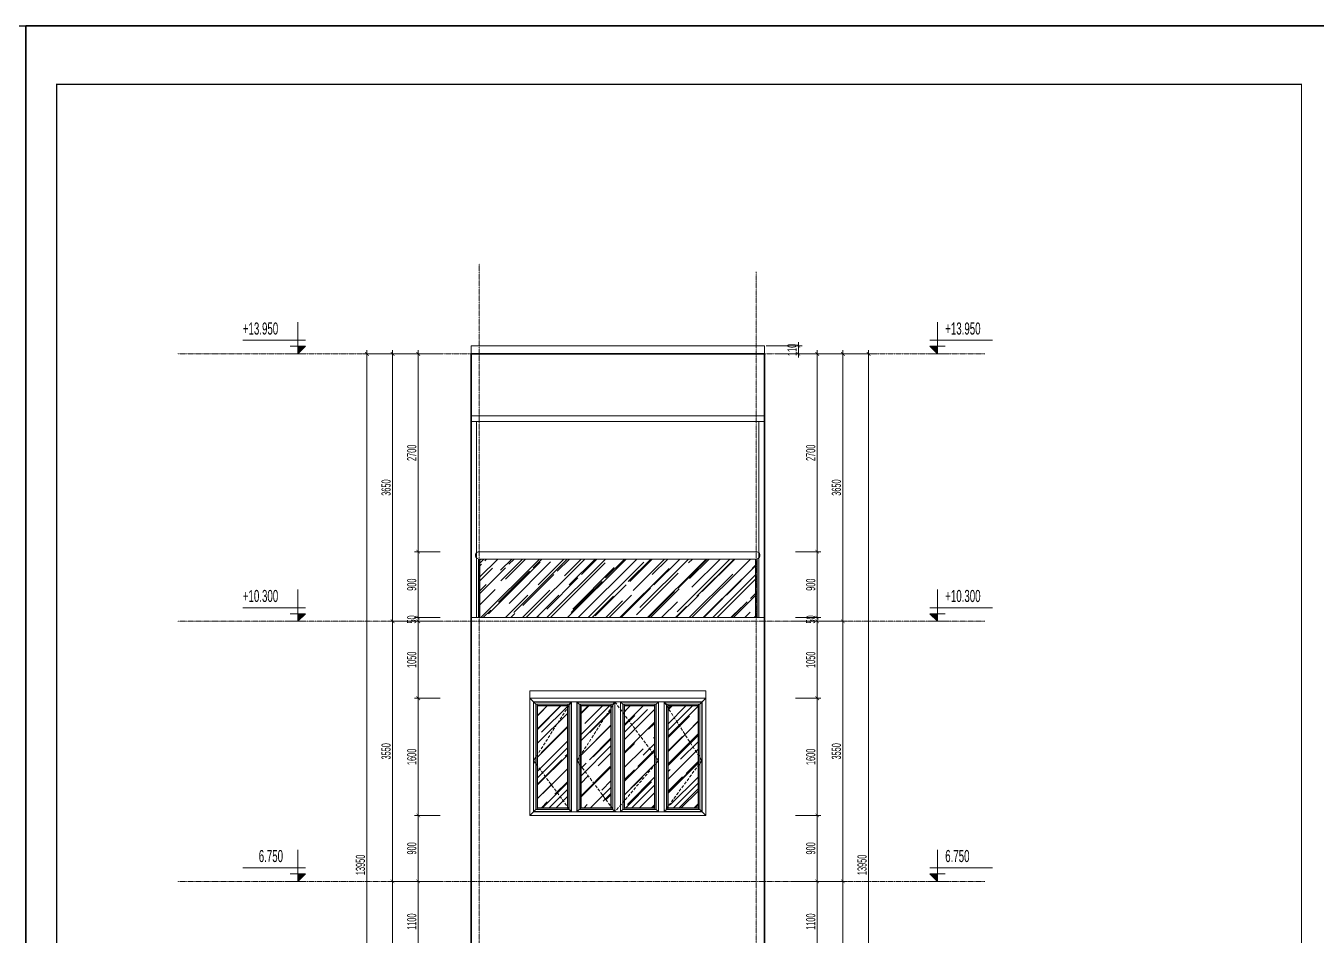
# Model space of a CAD drawing. Header units: millimetres. Extents: x 1336014 to 2939047, y -333549 to -60566.
# Drawn here: x 1445418 to 1463032, y -152068 to -139641 of the extents above; entities that cross this region are included whole.
import ezdxf
from ezdxf.enums import TextEntityAlignment as Align

# ---------------------------------------------------------------- set-up
doc = ezdxf.new("R2010")
doc.units = ezdxf.units.MM
doc.header["$MEASUREMENT"] = 0
doc.linetypes.add('CENTER2', pattern=[1.125, 0.75, -0.125, 0.125, -0.125])
doc.linetypes.add('DASHED', pattern=[0.75, 0.5, -0.25])
for name, color, linetype, lineweight in [('01.Cut', 255, 'Continuous', 35), ('02.Thay', 145, 'Continuous', 15), ('03.Manh', 251, 'Continuous', 13), ('05.Text', 253, 'Continuous', 18), ('08.Dim', 156, 'Continuous', 15), ('10.truc', 250, 'CENTER2', 20), ('11.Khung bo', 32, 'Continuous', 50), ('12.Khung', 36, 'Continuous', 25), ('CA.thay 145', 145, 'Continuous', 18), ('DIM', 252, 'Continuous', 20)]:
    doc.layers.add(name, color=color, linetype=linetype, lineweight=lineweight)
doc.layers.add('text', color=7, linetype='Continuous')
doc.layers.add('Tpl_Bound', color=1, linetype='Continuous', plot=False)
doc.styles.add('TT5_Text Dim', font='hoatbif.shx', dxfattribs={"width": 0.6})
doc.dimstyles.new('TT5_Dim 1-50', dxfattribs={"dimscale": 50, "dimtxt": 2.5, "dimasz": 1, "dimexe": 1, "dimexo": 0.5, "dimgap": 0.5, "dimtad": 1, "dimdec": 0, "dimzin": 0, "dimdsep": 46, "dimtxsty": 'TT5_Text Dim', "dimblk": 'ARCHTICK', "dimcen": 0, "dimdle": 1, "dimclrd": 256, "dimclre": 256, "dimclrt": 1, "dimadec": 0, "dimazin": 0, "dimtfac": 0.015, "dimtdec": 0, "dimtix": 1, "dimtmove": 2, "dimatfit": 3, "dimldrblk": 'DOT', "dimfxl": 1, "dimtolj": 1, "dimtzin": 0, "dimlwd": -1, "dimlwe": -1, "dimarcsym": 1})

# ---------------------------------------------------------------- blocks, each defined once
blk = doc.blocks.new('100')
at = {"layer": '11.Khung bo', "const_width": 26.7}
blk.add_lwpolyline([(1860913, -945240), (1860913, -916940), (1896063, -916940), (1896063, -945240)], close=True, dxfattribs=at)
blk.add_lwpolyline([(1860913, -945240), (1860913, -916940), (1896063, -916940), (1896063, -945240)], close=True, dxfattribs=at)
blk.add_lwpolyline([(1860913, -945240), (1860913, -916940), (1896063, -916940), (1896063, -945240)], close=True, dxfattribs=at)
at = {"layer": '12.Khung'}
blk.add_lwpolyline([(1901579, -945940), (1901579, -916240), (1859580, -916240), (1859580, -945940)], close=True, dxfattribs=at)
blk.add_lwpolyline([(1901579, -945940), (1901579, -916240), (1859580, -916240), (1859580, -945940)], close=True, dxfattribs=at)
blk.add_lwpolyline([(1901579, -945940), (1901579, -916240), (1859580, -916240), (1859580, -945940)], close=True, dxfattribs=at)
blk = doc.blocks.new('qwerqwtr')
at = {"layer": '03.Manh', "ltscale": 0.1}
h = blk.add_hatch(dxfattribs=at)
h.set_pattern_fill('AR-RROOF', color=256, scale=200, angle=45)
h.paths.add_polyline_path([(1081641, 21063), (1081233, 21063), (1081233, 19673), (1081641, 19673)])
h = blk.add_hatch(dxfattribs=at)
h.set_pattern_fill('AR-RROOF', color=256, scale=200, angle=45)
h.paths.add_polyline_path([(1082235, 21063), (1081827, 21063), (1081827, 19673), (1082235, 19673)])
h = blk.add_hatch(dxfattribs=at)
h.set_pattern_fill('AR-RROOF', color=256, scale=200, angle=45)
h.paths.add_polyline_path([(1082830, 21063), (1082422, 21063), (1082422, 19673), (1082830, 19673)])
h = blk.add_hatch(dxfattribs=at)
h.set_pattern_fill('AR-RROOF', color=256, scale=200, angle=45)
h.paths.add_polyline_path([(1083423, 21063), (1083015, 21063), (1083015, 19673), (1083423, 19673)])
at = {"layer": '03.Manh'}
for p, q in [((1081696, 19618), (1081696, 21118)), ((1081771, 19618), (1081771, 21118)), ((1082290, 19618), (1082290, 21118)), ((1082365, 19618), (1082365, 21118)), ((1082885, 19618), (1082885, 21118)), ((1082960, 19618), (1082960, 21118))]:
    blk.add_line(p, q, dxfattribs=at)
for points in [[(1083528, 21168), (1081128, 21168), (1081128, 19568), (1083528, 19568)], [(1081128, 21168), (1081178, 21118), (1081178, 19618), (1081128, 19568)], [(1083528, 21168), (1081128, 21168), (1081178, 21118), (1083478, 21118)], [(1083528, 21168), (1083478, 21118), (1083478, 19618), (1083528, 19568)], [(1081209, 19649), (1081180, 19620), (1081180, 21116), (1081209, 21087)], [(1081693, 21116), (1081180, 21116), (1081209, 21087), (1081664, 21087)], [(1081228, 19649), (1081209, 19649), (1081209, 21087), (1081228, 21087)], [(1081228, 21087), (1081646, 21087), (1081646, 21068), (1081228, 21068)], [(1081641, 21063), (1081233, 21063), (1081233, 19673), (1081641, 19673)], [(1081664, 21087), (1081646, 21087), (1081646, 19649), (1081664, 19649)], [(1081693, 21116), (1081664, 21087), (1081664, 19649), (1081693, 19620)], [(1081802, 21087), (1081773, 21116), (1081773, 19620), (1081802, 19649)], [(1082288, 21116), (1081773, 21116), (1081802, 21087), (1082259, 21087)], [(1081822, 19649), (1081803, 19649), (1081803, 21087), (1081822, 21087)], [(1081822, 21087), (1082240, 21087), (1082240, 21068), (1081822, 21068)], [(1082235, 21063), (1081827, 21063), (1081827, 19673), (1082235, 19673)], [(1082259, 21087), (1082240, 21087), (1082240, 19649), (1082259, 19649)], [(1082288, 21116), (1082259, 21087), (1082259, 19649), (1082288, 19620)], [(1082396, 21087), (1082367, 21116), (1082367, 19620), (1082396, 19649)], [(1082883, 21116), (1082367, 21116), (1082396, 21087), (1082854, 21087)], [(1082415, 19649), (1082396, 19649), (1082396, 21087), (1082415, 21087)], [(1082415, 21087), (1082835, 21087), (1082835, 21068), (1082415, 21068)], [(1082830, 21063), (1082422, 21063), (1082422, 19673), (1082830, 19673)], [(1082854, 21087), (1082835, 21087), (1082835, 19649), (1082854, 19649)], [(1082883, 21116), (1082854, 21087), (1082854, 19649), (1082883, 19620)], [(1082991, 21087), (1082962, 21116), (1082962, 19620), (1082991, 19649)], [(1083475, 21116), (1082962, 21116), (1082991, 21087), (1083446, 21087)], [(1083010, 19649), (1082991, 19649), (1082991, 21087), (1083010, 21087)], [(1083010, 21087), (1083428, 21087), (1083428, 21068), (1083010, 21068)], [(1083423, 21063), (1083015, 21063), (1083015, 19673), (1083423, 19673)], [(1083446, 21087), (1083428, 21087), (1083428, 19649), (1083446, 19649)], [(1083475, 21116), (1083446, 21087), (1083446, 19649), (1083475, 19620)], [(1081128, 19568), (1083528, 19568), (1083478, 19618), (1081178, 19618)], [(1081664, 19649), (1081209, 19649), (1081180, 19620), (1081693, 19620)], [(1081646, 19668), (1081228, 19668), (1081228, 19649), (1081646, 19649)], [(1082259, 19649), (1081802, 19649), (1081773, 19620), (1082288, 19620)], [(1082240, 19668), (1081822, 19668), (1081822, 19649), (1082240, 19649)], [(1082854, 19649), (1082396, 19649), (1082367, 19620), (1082883, 19620)], [(1082835, 19668), (1082415, 19668), (1082415, 19649), (1082835, 19649)], [(1083446, 19649), (1082991, 19649), (1082962, 19620), (1083475, 19620)], [(1083428, 19668), (1083010, 19668), (1083010, 19649), (1083428, 19649)]]:
    blk.add_lwpolyline(points, close=True, dxfattribs=at)
at = {"layer": '03.Manh', "linetype": 'DASHED', "ltscale": 80}
for points in [[(1081693, 21116), (1081180, 20316), (1081693, 19620)], [(1082288, 21116), (1081773, 20316), (1082288, 19620)], [(1082290, 21118), (1082883, 20316), (1082290, 19618)], [(1082962, 21116), (1083475, 20316), (1082962, 19620)]]:
    blk.add_lwpolyline(points, dxfattribs=at)
blk = doc.blocks.new('A$C4E7C6F34')
at = {"layer": 'DIM'}
blk.add_hatch(color=256, dxfattribs=at).paths.add_polyline_path([(-38, 0), (-38, 138), (-178, 138)])
for p, q in [((-38, 576), (-38, 0)), ((964, 248), (-178, 248)), ((-178, 138), (101, 138)), ((-178, 138), (-38, 0)), ((-178, 0), (101, 0))]:
    blk.add_line(p, q, dxfattribs=at)
at = {"layer": 'text', "style": 'TT5_Text Dim', "flags": 8}
blk.add_attdef('%%P0.000', text='', height=220, dxfattribs=at).set_placement((102, 461), align=Align.MIDDLE_LEFT)
blk = doc.blocks.new('_ARCHTICK')
at = {"const_width": 0.15}
blk.add_lwpolyline([(-0.5, -0.5), (0.5, 0.5)], dxfattribs=at)
blk = doc.blocks.new('*D771')
at = {"layer": '08.Dim', "transparency": 16777216}
for p, q in [((1456213, -152470), (1456213, -151270)), ((1455915, -151320), (1456263, -151320)), ((1455915, -152420), (1456263, -152420))]:
    blk.add_line(p, q, dxfattribs=at)
at = {"layer": 'Defpoints', "color": 0, "transparency": 16777216}
for p in [(1455890, -151320), (1456213, -151320), (1455890, -152420)]:
    blk.add_point(p, dxfattribs=at)
at = {"layer": '08.Dim', "transparency": 16777216, "xscale": 50, "yscale": 50, "zscale": 50}
for p, rotation in [((1456213, -151320), 90), ((1456213, -152420), 270)]:
    blk.add_blockref('_ARCHTICK', p, dxfattribs=dict(at, rotation=rotation))
at = {"layer": '08.Dim', "color": 1, "transparency": 16777216, "insert": (1456125, -151870), "char_height": 125, "attachment_point": 5, "rotation": 90, "style": 'TT5_Text Dim'}
blk.add_mtext('\\A1;1100', dxfattribs=at)
blk = doc.blocks.new('_DOT')
blk.add_line((-0.5, 0), (-1, 0))
at = {"const_width": 0.5}
blk.add_lwpolyline([(-0.25, 0, 1), (0.25, 0, 1)], format="xyb", close=True, dxfattribs=at)
blk = doc.blocks.new('*D774')
at = {"layer": '08.Dim', "transparency": 16777216}
for p, q in [((1455915, -150420), (1456263, -150420)), ((1456213, -151370), (1456213, -150370)), ((1455915, -151320), (1456263, -151320))]:
    blk.add_line(p, q, dxfattribs=at)
at = {"layer": 'Defpoints', "color": 0, "transparency": 16777216}
for p in [(1455890, -150420), (1456213, -150420), (1455890, -151320)]:
    blk.add_point(p, dxfattribs=at)
at = {"layer": '08.Dim', "transparency": 16777216, "xscale": 50, "yscale": 50, "zscale": 50}
for p, rotation in [((1456213, -150420), 90), ((1456213, -151320), 270)]:
    blk.add_blockref('_ARCHTICK', p, dxfattribs=dict(at, rotation=rotation))
at = {"layer": '08.Dim', "color": 1, "transparency": 16777216, "insert": (1456125, -150870), "char_height": 125, "attachment_point": 5, "rotation": 90, "style": 'TT5_Text Dim'}
blk.add_mtext('\\A1;900', dxfattribs=at)
blk = doc.blocks.new('*D775')
at = {"layer": '08.Dim', "transparency": 16777216}
for p, q in [((1455915, -148820), (1456263, -148820)), ((1456213, -150470), (1456213, -148770)), ((1455915, -150420), (1456263, -150420))]:
    blk.add_line(p, q, dxfattribs=at)
at = {"layer": 'Defpoints', "color": 0, "transparency": 16777216}
for p in [(1455890, -148820), (1456213, -148820), (1455890, -150420)]:
    blk.add_point(p, dxfattribs=at)
at = {"layer": '08.Dim', "transparency": 16777216, "xscale": 50, "yscale": 50, "zscale": 50}
for p, rotation in [((1456213, -148820), 90), ((1456213, -150420), 270)]:
    blk.add_blockref('_ARCHTICK', p, dxfattribs=dict(at, rotation=rotation))
at = {"layer": '08.Dim', "color": 1, "transparency": 16777216, "insert": (1456125, -149620), "char_height": 125, "attachment_point": 5, "rotation": 90, "style": 'TT5_Text Dim'}
blk.add_mtext('\\A1;1600', dxfattribs=at)
blk = doc.blocks.new('*D776')
at = {"layer": '08.Dim', "transparency": 16777216}
for p, q in [((1455915, -147770), (1456263, -147770)), ((1456213, -148870), (1456213, -147720)), ((1455915, -148820), (1456263, -148820))]:
    blk.add_line(p, q, dxfattribs=at)
at = {"layer": 'Defpoints', "color": 0, "transparency": 16777216}
for p in [(1455890, -147770), (1456213, -147770), (1455890, -148820)]:
    blk.add_point(p, dxfattribs=at)
at = {"layer": '08.Dim', "transparency": 16777216, "xscale": 50, "yscale": 50, "zscale": 50}
for p, rotation in [((1456213, -147770), 90), ((1456213, -148820), 270)]:
    blk.add_blockref('_ARCHTICK', p, dxfattribs=dict(at, rotation=rotation))
at = {"layer": '08.Dim', "color": 1, "transparency": 16777216, "insert": (1456125, -148295), "char_height": 125, "attachment_point": 5, "rotation": 90, "style": 'TT5_Text Dim'}
blk.add_mtext('\\A1;1050', dxfattribs=at)
blk = doc.blocks.new('*D777')
at = {"layer": '08.Dim', "transparency": 16777216}
for p, q in [((1455915, -146820), (1456263, -146820)), ((1456213, -147770), (1456213, -146770)), ((1455915, -147720), (1456263, -147720))]:
    blk.add_line(p, q, dxfattribs=at)
at = {"layer": 'Defpoints', "color": 0, "transparency": 16777216}
for p in [(1455890, -146820), (1456213, -146820), (1455890, -147720)]:
    blk.add_point(p, dxfattribs=at)
at = {"layer": '08.Dim', "transparency": 16777216, "xscale": 50, "yscale": 50, "zscale": 50}
for p, rotation in [((1456213, -146820), 90), ((1456213, -147720), 270)]:
    blk.add_blockref('_ARCHTICK', p, dxfattribs=dict(at, rotation=rotation))
at = {"layer": '08.Dim', "color": 1, "transparency": 16777216, "insert": (1456125, -147270), "char_height": 125, "attachment_point": 5, "rotation": 90, "style": 'TT5_Text Dim'}
blk.add_mtext('\\A1;900', dxfattribs=at)
blk = doc.blocks.new('*D778')
at = {"layer": '08.Dim', "transparency": 16777216}
for p, q in [((1455915, -147720), (1456263, -147720)), ((1455915, -147770), (1456263, -147770)), ((1456213, -147720), (1456213, -147670)), ((1456213, -147720), (1456213, -147770)), ((1456213, -147770), (1456213, -147820))]:
    blk.add_line(p, q, dxfattribs=at)
at = {"layer": 'Defpoints', "color": 0, "transparency": 16777216}
for p in [(1455890, -147720), (1455890, -147770), (1456213, -147770)]:
    blk.add_point(p, dxfattribs=at)
at = {"layer": '08.Dim', "transparency": 16777216, "xscale": 50, "yscale": 50, "zscale": 50}
for p, rotation in [((1456213, -147720), 270), ((1456213, -147770), 90)]:
    blk.add_blockref('_ARCHTICK', p, dxfattribs=dict(at, rotation=rotation))
at = {"layer": '08.Dim', "color": 1, "transparency": 16777216, "insert": (1456125, -147745), "char_height": 125, "attachment_point": 5, "rotation": 90, "style": 'TT5_Text Dim'}
blk.add_mtext('\\A1;50', dxfattribs=at)
blk = doc.blocks.new('*D779')
at = {"layer": '08.Dim', "transparency": 16777216}
for p, q in [((1456213, -146870), (1456213, -144070)), ((1455915, -144120), (1456263, -144120)), ((1455915, -146820), (1456263, -146820))]:
    blk.add_line(p, q, dxfattribs=at)
at = {"layer": 'Defpoints', "color": 0, "transparency": 16777216}
for p in [(1455890, -144120), (1456213, -144120), (1455890, -146820)]:
    blk.add_point(p, dxfattribs=at)
at = {"layer": '08.Dim', "transparency": 16777216, "xscale": 50, "yscale": 50, "zscale": 50}
for p, rotation in [((1456213, -144120), 90), ((1456213, -146820), 270)]:
    blk.add_blockref('_ARCHTICK', p, dxfattribs=dict(at, rotation=rotation))
at = {"layer": '08.Dim', "color": 1, "transparency": 16777216, "insert": (1456125, -145470), "char_height": 125, "attachment_point": 5, "rotation": 90, "style": 'TT5_Text Dim'}
blk.add_mtext('\\A1;2700', dxfattribs=at)
blk = doc.blocks.new('*D781')
at = {"layer": '08.Dim', "transparency": 16777216}
for p, q in [((1456563, -154970), (1456563, -151270)), ((1455915, -151320), (1456613, -151320)), ((1455915, -154920), (1456613, -154920))]:
    blk.add_line(p, q, dxfattribs=at)
at = {"layer": 'Defpoints', "color": 0, "transparency": 16777216}
for p in [(1455890, -151320), (1456563, -151320), (1455890, -154920)]:
    blk.add_point(p, dxfattribs=at)
at = {"layer": '08.Dim', "transparency": 16777216, "xscale": 50, "yscale": 50, "zscale": 50}
for p, rotation in [((1456563, -151320), 90), ((1456563, -154920), 270)]:
    blk.add_blockref('_ARCHTICK', p, dxfattribs=dict(at, rotation=rotation))
at = {"layer": '08.Dim', "color": 1, "transparency": 16777216, "insert": (1456475, -153120), "char_height": 125, "attachment_point": 5, "rotation": 90, "style": 'TT5_Text Dim'}
blk.add_mtext('\\A1;3600', dxfattribs=at)
blk = doc.blocks.new('*D782')
at = {"layer": '08.Dim', "transparency": 16777216}
for p, q in [((1455915, -147770), (1456613, -147770)), ((1456563, -151370), (1456563, -147720)), ((1455915, -151320), (1456613, -151320))]:
    blk.add_line(p, q, dxfattribs=at)
at = {"layer": 'Defpoints', "color": 0, "transparency": 16777216}
for p in [(1455890, -147770), (1456563, -147770), (1455890, -151320)]:
    blk.add_point(p, dxfattribs=at)
at = {"layer": '08.Dim', "transparency": 16777216, "xscale": 50, "yscale": 50, "zscale": 50}
for p, rotation in [((1456563, -147770), 90), ((1456563, -151320), 270)]:
    blk.add_blockref('_ARCHTICK', p, dxfattribs=dict(at, rotation=rotation))
at = {"layer": '08.Dim', "color": 1, "transparency": 16777216, "insert": (1456475, -149545), "char_height": 125, "attachment_point": 5, "rotation": 90, "style": 'TT5_Text Dim'}
blk.add_mtext('\\A1;3550', dxfattribs=at)
blk = doc.blocks.new('*D783')
at = {"layer": '08.Dim', "transparency": 16777216}
for p, q in [((1456563, -147820), (1456563, -144070)), ((1455915, -144120), (1456613, -144120)), ((1455915, -147770), (1456613, -147770))]:
    blk.add_line(p, q, dxfattribs=at)
at = {"layer": 'Defpoints', "color": 0, "transparency": 16777216}
for p in [(1455890, -144120), (1456563, -144120), (1455890, -147770)]:
    blk.add_point(p, dxfattribs=at)
at = {"layer": '08.Dim', "transparency": 16777216, "xscale": 50, "yscale": 50, "zscale": 50}
for p, rotation in [((1456563, -144120), 90), ((1456563, -147770), 270)]:
    blk.add_blockref('_ARCHTICK', p, dxfattribs=dict(at, rotation=rotation))
at = {"layer": '08.Dim', "color": 1, "transparency": 16777216, "insert": (1456475, -145945), "char_height": 125, "attachment_point": 5, "rotation": 90, "style": 'TT5_Text Dim'}
blk.add_mtext('\\A1;3650', dxfattribs=at)
blk = doc.blocks.new('*D784')
at = {"layer": '08.Dim', "transparency": 16777216}
for p, q in [((1456913, -158120), (1456913, -144070)), ((1455915, -144120), (1456963, -144120)), ((1455915, -158070), (1456963, -158070))]:
    blk.add_line(p, q, dxfattribs=at)
at = {"layer": 'Defpoints', "color": 0, "transparency": 16777216}
for p in [(1455890, -144120), (1456913, -144120), (1455890, -158070)]:
    blk.add_point(p, dxfattribs=at)
at = {"layer": '08.Dim', "transparency": 16777216, "xscale": 50, "yscale": 50, "zscale": 50}
for p, rotation in [((1456913, -144120), 90), ((1456913, -158070), 270)]:
    blk.add_blockref('_ARCHTICK', p, dxfattribs=dict(at, rotation=rotation))
at = {"layer": '08.Dim', "color": 1, "transparency": 16777216, "insert": (1456825, -151095), "char_height": 125, "attachment_point": 5, "rotation": 90, "style": 'TT5_Text Dim'}
blk.add_mtext('\\A1;13950', dxfattribs=at)
blk = doc.blocks.new('*D736')
at = {"layer": '08.Dim', "transparency": 16777216}
for p, q in [((1450771, -152470), (1450771, -151270)), ((1451069, -151320), (1450721, -151320)), ((1451069, -152420), (1450721, -152420))]:
    blk.add_line(p, q, dxfattribs=at)
at = {"layer": 'Defpoints', "color": 0, "transparency": 16777216}
for p in [(1450771, -151320), (1451094, -151320), (1451094, -152420)]:
    blk.add_point(p, dxfattribs=at)
at = {"layer": '08.Dim', "transparency": 16777216, "xscale": 50, "yscale": 50, "zscale": 50}
for p, rotation in [((1450771, -151320), 90), ((1450771, -152420), 270)]:
    blk.add_blockref('_ARCHTICK', p, dxfattribs=dict(at, rotation=rotation))
at = {"layer": '08.Dim', "color": 1, "transparency": 16777216, "insert": (1450683, -151870), "char_height": 125, "attachment_point": 5, "rotation": 90, "style": 'TT5_Text Dim'}
blk.add_mtext('\\A1;1100', dxfattribs=at)
blk = doc.blocks.new('*D739')
at = {"layer": '08.Dim', "transparency": 16777216}
for p, q in [((1451069, -150420), (1450721, -150420)), ((1450771, -151370), (1450771, -150370)), ((1451069, -151320), (1450721, -151320))]:
    blk.add_line(p, q, dxfattribs=at)
at = {"layer": 'Defpoints', "color": 0, "transparency": 16777216}
for p in [(1450771, -150420), (1451094, -150420), (1451094, -151320)]:
    blk.add_point(p, dxfattribs=at)
at = {"layer": '08.Dim', "transparency": 16777216, "xscale": 50, "yscale": 50, "zscale": 50}
for p, rotation in [((1450771, -150420), 90), ((1450771, -151320), 270)]:
    blk.add_blockref('_ARCHTICK', p, dxfattribs=dict(at, rotation=rotation))
at = {"layer": '08.Dim', "color": 1, "transparency": 16777216, "insert": (1450683, -150870), "char_height": 125, "attachment_point": 5, "rotation": 90, "style": 'TT5_Text Dim'}
blk.add_mtext('\\A1;900', dxfattribs=at)
blk = doc.blocks.new('*D740')
at = {"layer": '08.Dim', "transparency": 16777216}
for p, q in [((1451069, -148820), (1450721, -148820)), ((1450771, -150470), (1450771, -148770)), ((1451069, -150420), (1450721, -150420))]:
    blk.add_line(p, q, dxfattribs=at)
at = {"layer": 'Defpoints', "color": 0, "transparency": 16777216}
for p in [(1450771, -148820), (1451094, -148820), (1451094, -150420)]:
    blk.add_point(p, dxfattribs=at)
at = {"layer": '08.Dim', "transparency": 16777216, "xscale": 50, "yscale": 50, "zscale": 50}
for p, rotation in [((1450771, -148820), 90), ((1450771, -150420), 270)]:
    blk.add_blockref('_ARCHTICK', p, dxfattribs=dict(at, rotation=rotation))
at = {"layer": '08.Dim', "color": 1, "transparency": 16777216, "insert": (1450683, -149620), "char_height": 125, "attachment_point": 5, "rotation": 90, "style": 'TT5_Text Dim'}
blk.add_mtext('\\A1;1600', dxfattribs=at)
blk = doc.blocks.new('*D741')
at = {"layer": '08.Dim', "transparency": 16777216}
for p, q in [((1451069, -147770), (1450721, -147770)), ((1450771, -148870), (1450771, -147720)), ((1451069, -148820), (1450721, -148820))]:
    blk.add_line(p, q, dxfattribs=at)
at = {"layer": 'Defpoints', "color": 0, "transparency": 16777216}
for p in [(1450771, -147770), (1451094, -147770), (1451094, -148820)]:
    blk.add_point(p, dxfattribs=at)
at = {"layer": '08.Dim', "transparency": 16777216, "xscale": 50, "yscale": 50, "zscale": 50}
for p, rotation in [((1450771, -147770), 90), ((1450771, -148820), 270)]:
    blk.add_blockref('_ARCHTICK', p, dxfattribs=dict(at, rotation=rotation))
at = {"layer": '08.Dim', "color": 1, "transparency": 16777216, "insert": (1450683, -148295), "char_height": 125, "attachment_point": 5, "rotation": 90, "style": 'TT5_Text Dim'}
blk.add_mtext('\\A1;1050', dxfattribs=at)
blk = doc.blocks.new('*D742')
at = {"layer": '08.Dim', "transparency": 16777216}
for p, q in [((1451069, -146820), (1450721, -146820)), ((1450771, -147770), (1450771, -146770)), ((1451069, -147720), (1450721, -147720))]:
    blk.add_line(p, q, dxfattribs=at)
at = {"layer": 'Defpoints', "color": 0, "transparency": 16777216}
for p in [(1450771, -146820), (1451094, -146820), (1451094, -147720)]:
    blk.add_point(p, dxfattribs=at)
at = {"layer": '08.Dim', "transparency": 16777216, "xscale": 50, "yscale": 50, "zscale": 50}
for p, rotation in [((1450771, -146820), 90), ((1450771, -147720), 270)]:
    blk.add_blockref('_ARCHTICK', p, dxfattribs=dict(at, rotation=rotation))
at = {"layer": '08.Dim', "color": 1, "transparency": 16777216, "insert": (1450683, -147270), "char_height": 125, "attachment_point": 5, "rotation": 90, "style": 'TT5_Text Dim'}
blk.add_mtext('\\A1;900', dxfattribs=at)
blk = doc.blocks.new('*D786')
at = {"layer": '08.Dim', "transparency": 16777216}
for p, q in [((1451069, -147720), (1450721, -147720)), ((1451069, -147770), (1450721, -147770)), ((1450771, -147720), (1450771, -147670)), ((1450771, -147720), (1450771, -147770)), ((1450771, -147770), (1450771, -147820))]:
    blk.add_line(p, q, dxfattribs=at)
at = {"layer": 'Defpoints', "color": 0, "transparency": 16777216}
for p in [(1450771, -147770), (1451094, -147720), (1451094, -147770)]:
    blk.add_point(p, dxfattribs=at)
at = {"layer": '08.Dim', "transparency": 16777216, "xscale": 50, "yscale": 50, "zscale": 50}
for p, rotation in [((1450771, -147720), 270), ((1450771, -147770), 90)]:
    blk.add_blockref('_ARCHTICK', p, dxfattribs=dict(at, rotation=rotation))
at = {"layer": '08.Dim', "color": 1, "transparency": 16777216, "insert": (1450683, -147745), "char_height": 125, "attachment_point": 5, "rotation": 90, "style": 'TT5_Text Dim'}
blk.add_mtext('\\A1;50', dxfattribs=at)
blk = doc.blocks.new('*D787')
at = {"layer": '08.Dim', "transparency": 16777216}
for p, q in [((1450771, -146870), (1450771, -144070)), ((1451069, -144120), (1450721, -144120)), ((1451069, -146820), (1450721, -146820))]:
    blk.add_line(p, q, dxfattribs=at)
at = {"layer": 'Defpoints', "color": 0, "transparency": 16777216}
for p in [(1450771, -144120), (1451094, -144120), (1451094, -146820)]:
    blk.add_point(p, dxfattribs=at)
at = {"layer": '08.Dim', "transparency": 16777216, "xscale": 50, "yscale": 50, "zscale": 50}
for p, rotation in [((1450771, -144120), 90), ((1450771, -146820), 270)]:
    blk.add_blockref('_ARCHTICK', p, dxfattribs=dict(at, rotation=rotation))
at = {"layer": '08.Dim', "color": 1, "transparency": 16777216, "insert": (1450683, -145470), "char_height": 125, "attachment_point": 5, "rotation": 90, "style": 'TT5_Text Dim'}
blk.add_mtext('\\A1;2700', dxfattribs=at)
blk = doc.blocks.new('*D789')
at = {"layer": '08.Dim', "transparency": 16777216}
for p, q in [((1450421, -154970), (1450421, -151270)), ((1451069, -151320), (1450371, -151320)), ((1451069, -154920), (1450371, -154920))]:
    blk.add_line(p, q, dxfattribs=at)
at = {"layer": 'Defpoints', "color": 0, "transparency": 16777216}
for p in [(1450421, -151320), (1451094, -151320), (1451094, -154920)]:
    blk.add_point(p, dxfattribs=at)
at = {"layer": '08.Dim', "transparency": 16777216, "xscale": 50, "yscale": 50, "zscale": 50}
for p, rotation in [((1450421, -151320), 90), ((1450421, -154920), 270)]:
    blk.add_blockref('_ARCHTICK', p, dxfattribs=dict(at, rotation=rotation))
at = {"layer": '08.Dim', "color": 1, "transparency": 16777216, "insert": (1450333, -153120), "char_height": 125, "attachment_point": 5, "rotation": 90, "style": 'TT5_Text Dim'}
blk.add_mtext('\\A1;3600', dxfattribs=at)
blk = doc.blocks.new('*D790')
at = {"layer": '08.Dim', "transparency": 16777216}
for p, q in [((1451069, -147770), (1450371, -147770)), ((1450421, -151370), (1450421, -147720)), ((1451069, -151320), (1450371, -151320))]:
    blk.add_line(p, q, dxfattribs=at)
at = {"layer": 'Defpoints', "color": 0, "transparency": 16777216}
for p in [(1450421, -147770), (1451094, -147770), (1451094, -151320)]:
    blk.add_point(p, dxfattribs=at)
at = {"layer": '08.Dim', "transparency": 16777216, "xscale": 50, "yscale": 50, "zscale": 50}
for p, rotation in [((1450421, -147770), 90), ((1450421, -151320), 270)]:
    blk.add_blockref('_ARCHTICK', p, dxfattribs=dict(at, rotation=rotation))
at = {"layer": '08.Dim', "color": 1, "transparency": 16777216, "insert": (1450333, -149545), "char_height": 125, "attachment_point": 5, "rotation": 90, "style": 'TT5_Text Dim'}
blk.add_mtext('\\A1;3550', dxfattribs=at)
blk = doc.blocks.new('*D791')
at = {"layer": '08.Dim', "transparency": 16777216}
for p, q in [((1450421, -147820), (1450421, -144070)), ((1451069, -144120), (1450371, -144120)), ((1451069, -147770), (1450371, -147770))]:
    blk.add_line(p, q, dxfattribs=at)
at = {"layer": 'Defpoints', "color": 0, "transparency": 16777216}
for p in [(1450421, -144120), (1451094, -144120), (1451094, -147770)]:
    blk.add_point(p, dxfattribs=at)
at = {"layer": '08.Dim', "transparency": 16777216, "xscale": 50, "yscale": 50, "zscale": 50}
for p, rotation in [((1450421, -144120), 90), ((1450421, -147770), 270)]:
    blk.add_blockref('_ARCHTICK', p, dxfattribs=dict(at, rotation=rotation))
at = {"layer": '08.Dim', "color": 1, "transparency": 16777216, "insert": (1450333, -145945), "char_height": 125, "attachment_point": 5, "rotation": 90, "style": 'TT5_Text Dim'}
blk.add_mtext('\\A1;3650', dxfattribs=at)
blk = doc.blocks.new('*D792')
at = {"layer": '08.Dim', "transparency": 16777216}
for p, q in [((1450071, -158120), (1450071, -144070)), ((1451069, -144120), (1450021, -144120)), ((1451069, -158070), (1450021, -158070))]:
    blk.add_line(p, q, dxfattribs=at)
at = {"layer": 'Defpoints', "color": 0, "transparency": 16777216}
for p in [(1450071, -144120), (1451094, -144120), (1451094, -158070)]:
    blk.add_point(p, dxfattribs=at)
at = {"layer": '08.Dim', "transparency": 16777216, "xscale": 50, "yscale": 50, "zscale": 50}
for p, rotation in [((1450071, -144120), 90), ((1450071, -158070), 270)]:
    blk.add_blockref('_ARCHTICK', p, dxfattribs=dict(at, rotation=rotation))
at = {"layer": '08.Dim', "color": 1, "transparency": 16777216, "insert": (1449983, -151095), "char_height": 125, "attachment_point": 5, "rotation": 90, "style": 'TT5_Text Dim'}
blk.add_mtext('\\A1;13950', dxfattribs=at)
blk = doc.blocks.new('*D825')
at = {"layer": '08.Dim', "transparency": 16777216}
for p, q in [((1455517, -144010), (1456006, -144010)), ((1455956, -144010), (1455956, -143960)), ((1455956, -144010), (1455956, -144120)), ((1455659, -144120), (1456006, -144120)), ((1455956, -144120), (1455956, -144170))]:
    blk.add_line(p, q, dxfattribs=at)
at = {"layer": 'Defpoints', "color": 0, "transparency": 16777216}
for p in [(1455492, -144010), (1455634, -144120), (1455956, -144120)]:
    blk.add_point(p, dxfattribs=at)
at = {"layer": '08.Dim', "transparency": 16777216, "xscale": 50, "yscale": 50, "zscale": 50}
for p, rotation in [((1455956, -144010), 270), ((1455956, -144120), 90)]:
    blk.add_blockref('_ARCHTICK', p, dxfattribs=dict(at, rotation=rotation))
at = {"layer": '08.Dim', "color": 1, "transparency": 16777216, "insert": (1455869, -144065), "char_height": 125, "attachment_point": 5, "rotation": 90, "style": 'TT5_Text Dim'}
blk.add_mtext('\\A1;110', dxfattribs=at)

msp = doc.modelspace()

# ---------------------------------------------------------------- hatches: boundary and pattern name
at = {"layer": '02.Thay', "ltscale": 0.1}
h = msp.add_hatch(dxfattribs=at)
h.set_pattern_fill('AR-RROOF', color=256, scale=200, angle=45)
h.set_pattern_definition([(45, (383289.08, -173831.43), (169.705627, 452.54834), [3000, -400, 1000, -200]), (45, (383406.46, -173572.63), (-329.51176, 46.66905), [600, -66, 1200, -150]), (45, (383239.59, -173640.51), (640.638744, 830.143361), [1600, -280, 800, -200])])
h.paths.add_polyline_path([(1455371.6, -147719.7), (1455371.6, -146919.7), (1451611.6, -146919.8), (1451611.6, -147719.7)])

# ---------------------------------------------------------------- linework, layer by layer
at = {"layer": '01.Cut'}
for points in [[(1451491.6, -144119.7), (1455491.6, -144119.7), (1455491.6, -158072.9), (1451491.6, -158072.9)], [(1451491.6, -158069.5), (1455491.6, -158069.5), (1455491.6, -144119.7), (1451491.6, -144119.7)]]:
    msp.add_lwpolyline(points, close=True, dxfattribs=at)
at = {"layer": '02.Thay'}
for p, q in [((1451591.6, -146919.8), (1451611.6, -146919.8)), ((1451591.6, -147719.8), (1451591.6, -146919.8)), ((1455371.6, -146919.7), (1455391.6, -146919.7)), ((1455371.6, -147719.7), (1455371.6, -146919.7))]:
    msp.add_line(p, q, dxfattribs=at)
at = {"layer": '02.Thay', "ltscale": 200}
for p, q in [((1451611.6, -146919.8), (1451611.6, -147719.8)), ((1455391.6, -146919.7), (1455391.6, -147719.7))]:
    msp.add_line(p, q, dxfattribs=at)
for points in [[(1455381.6, -146819.7), (1451601.6, -146819.8)], [(1455381.6, -146919.7), (1451601.6, -146919.8)]]:
    msp.add_lwpolyline(points, dxfattribs=at)
at = {"layer": '02.Thay'}
msp.add_lwpolyline([(1451491.6, -147719.7), (1455491.6, -147719.7)], dxfattribs=at)
at = {"layer": '02.Thay', "ltscale": 200}
for centre, start, end in [((1451601.6, -146869.8), 90.00032, 270.00764), ((1455381.6, -146869.7), 269.99968, 93.70807)]:
    msp.add_arc(centre, 50, start, end, dxfattribs=at)
at = {"layer": '10.truc'}
for p, q in [((1451601.6, -142890.9), (1451601.6, -161246.4)), ((1455381.6, -143001.4), (1455381.6, -161246.4)), ((1447487.6, -144119.7), (1458498.8, -144119.7)), ((1447487.6, -144119.7), (1458498.5, -144119.7)), ((1447487.6, -147770.1), (1458498.5, -147770.1)), ((1447487.6, -151320), (1458498.5, -151320))]:
    msp.add_line(p, q, dxfattribs=at)
at = {"layer": 'CA.thay 145'}
for points in [[(1451491.6, -144119.7), (1451491.6, -144009.7), (1455381.6, -144009.7), (1455491.6, -144009.7), (1455491.6, -144119.7)], [(1452291.6, -148819.9), (1452291.6, -148719.9), (1454691.6, -148719.9), (1454691.6, -148819.9), (1452291.6, -148819.9)]]:
    msp.add_lwpolyline(points, dxfattribs=at)
for points in [[(1451491.6, -144965.3), (1455491.9, -144965.3), (1455491.9, -145041.4), (1451491.6, -145041.4)], [(1451491.6, -147719.7), (1451491.6, -145041.4), (1451567.7, -145041.4), (1451567.7, -147719.7)], [(1455491.5, -147720), (1455491.9, -145041.7), (1455415.8, -145041.7), (1455415.4, -147720)]]:
    msp.add_lwpolyline(points, close=True, dxfattribs=at)
at = {"layer": 'Tpl_Bound', "color": 1}
for points in [[(1413918.7, -161916.3), (1413918.7, -139641.5), (1445418.4, -139641.5), (1445418.4, -161916.3)], [(1445418.4, -164841.3), (1445418.4, -139641.5), (1463238.3, -139641.5), (1463238.3, -164841.3)]]:
    msp.add_lwpolyline(points, close=True, dxfattribs=at)

# ---------------------------------------------------------------- block references
at = {"layer": '02.Thay'}
msp.add_blockref('qwerqwtr', (371164, -169988.1), dxfattribs=at)
at = {"layer": '05.Text', "xscale": 0.6, "yscale": 0.6, "zscale": 0.6, "rotation": 270}
msp.add_blockref('100', (2012982.3, 976106.3), dxfattribs=at)
at = {"layer": '08.Dim'}
ref = msp.add_blockref('A$C4E7C6F34', (1449101.2, -144119.7), dxfattribs=dict(at, xscale=-0.7499999999999988, yscale=0.7499999999999988, zscale=0.7499999999999988))
ref.add_attrib('%%P0.000', '+13.950', dxfattribs={"layer": 'text', "height": 165, "style": 'TT5_Text Dim', "width": 0.6, "flags": 8}).set_placement((1448378.6, -143773.7), align=Align.MIDDLE_LEFT)
ref = msp.add_blockref('A$C4E7C6F34', (1457882, -144119.7), dxfattribs=dict(at, xscale=0.7499999999999988, yscale=0.7499999999999988, zscale=0.7499999999999988))
ref.add_attrib('%%P0.000', '+13.950', dxfattribs={"layer": 'text', "height": 165, "style": 'TT5_Text Dim', "width": 0.6, "flags": 8}).set_placement((1457958.8, -143773.7), align=Align.MIDDLE_LEFT)
ref = msp.add_blockref('A$C4E7C6F34', (1449101.2, -147770.1), dxfattribs=dict(at, xscale=-0.7499999999999988, yscale=0.7499999999999988, zscale=0.7499999999999988))
ref.add_attrib('%%P0.000', '+10.300', dxfattribs={"layer": 'text', "height": 165, "style": 'TT5_Text Dim', "width": 0.6, "flags": 8}).set_placement((1448378.6, -147424.2), align=Align.MIDDLE_LEFT)
ref = msp.add_blockref('A$C4E7C6F34', (1457882, -147770.1), dxfattribs=dict(at, xscale=0.7499999999999988, yscale=0.7499999999999988, zscale=0.7499999999999988))
ref.add_attrib('%%P0.000', '+10.300', dxfattribs={"layer": 'text', "height": 165, "style": 'TT5_Text Dim', "width": 0.6, "flags": 8}).set_placement((1457958.8, -147424.2), align=Align.MIDDLE_LEFT)
ref = msp.add_blockref('A$C4E7C6F34', (1449101.2, -151320), dxfattribs=dict(at, xscale=-0.7499999999999988, yscale=0.7499999999999988, zscale=0.7499999999999988))
ref.add_attrib('%%P0.000', '6.750', dxfattribs={"layer": 'text', "height": 165, "style": 'TT5_Text Dim', "width": 0.6, "flags": 8}).set_placement((1448595.4, -150974), align=Align.MIDDLE_LEFT)
ref = msp.add_blockref('A$C4E7C6F34', (1457882, -151320), dxfattribs=dict(at, xscale=0.7499999999999988, yscale=0.7499999999999988, zscale=0.7499999999999988))
ref.add_attrib('%%P0.000', '6.750', dxfattribs={"layer": 'text', "height": 165, "style": 'TT5_Text Dim', "width": 0.6, "flags": 8}).set_placement((1457958.8, -150974), align=Align.MIDDLE_LEFT)

# ---------------------------------------------------------------- dimensions: what is measured, and where the dimension line sits
for base, p1, p2, picture, middle in [((1450070.7, -144119.7), (1451093.6, -158069.9), (1451093.6, -144119.7), '*D792', (1449983.2, -151094.8)), ((1450420.7, -144119.7), (1451093.6, -147770.1), (1451093.6, -144119.7), '*D791', (1450333.2, -145944.9)), ((1450770.7, -144119.7), (1451093.6, -146819.7), (1451093.6, -144119.7), '*D787', (1450683.2, -145469.7)), ((1455956.5, -144119.7), (1455491.6, -144009.7), (1455633.5, -144119.7), '*D825', (1455869, -144064.7)), ((1456212.6, -144119.7), (1455889.6, -146819.7), (1455889.6, -144119.7), '*D779', (1456125.1, -145469.7)), ((1456562.6, -144119.7), (1455889.6, -147770.1), (1455889.6, -144119.7), '*D783', (1456475.1, -145944.9)), ((1456912.6, -144119.7), (1455889.6, -158069.9), (1455889.6, -144119.7), '*D784', (1456825.1, -151094.8)), ((1450770.7, -146819.7), (1451093.6, -147719.7), (1451093.6, -146819.7), '*D742', (1450683.2, -147269.7)), ((1456212.6, -146819.7), (1455889.6, -147719.7), (1455889.6, -146819.7), '*D777', (1456125.1, -147269.7)), ((1450420.7, -147770.1), (1451093.6, -151320), (1451093.6, -147770.1), '*D790', (1450333.2, -149545.1)), ((1450770.7, -147770.1), (1451093.6, -147719.7), (1451093.6, -147770.1), '*D786', (1450683.2, -147744.9)), ((1450770.7, -147770.1), (1451093.6, -148819.9), (1451093.6, -147770.1), '*D741', (1450683.2, -148295)), ((1456212.6, -147770.1), (1455889.6, -147719.7), (1455889.6, -147770.1), '*D778', (1456125.1, -147744.9)), ((1456212.6, -147770.1), (1455889.6, -148819.9), (1455889.6, -147770.1), '*D776', (1456125.1, -148295)), ((1456562.6, -147770.1), (1455889.6, -151320), (1455889.6, -147770.1), '*D782', (1456475.1, -149545.1)), ((1450770.7, -148819.9), (1451093.6, -150419.9), (1451093.6, -148819.9), '*D740', (1450683.2, -149619.9)), ((1456212.6, -148819.9), (1455889.6, -150419.9), (1455889.6, -148819.9), '*D775', (1456125.1, -149619.9)), ((1450770.7, -150419.9), (1451093.6, -151320), (1451093.6, -150419.9), '*D739', (1450683.2, -150869.9)), ((1456212.6, -150419.9), (1455889.6, -151320), (1455889.6, -150419.9), '*D774', (1456125.1, -150869.9)), ((1450420.7, -151320), (1451093.6, -154919.8), (1451093.6, -151320), '*D789', (1450333.2, -153119.9)), ((1450770.7, -151320), (1451093.6, -152420.2), (1451093.6, -151320), '*D736', (1450683.2, -151870.1)), ((1456212.6, -151320), (1455889.6, -152420.2), (1455889.6, -151320), '*D771', (1456125.1, -151870.1)), ((1456562.6, -151320), (1455889.6, -154919.8), (1455889.6, -151320), '*D781', (1456475.1, -153119.9))]:
    dim = msp.add_linear_dim(base=base, p1=p1, p2=p2, angle=90, dimstyle='TT5_Dim 1-50', dxfattribs=at)
    dim.commit()
    dim.dimension.update_dxf_attribs({"geometry": picture, "text_midpoint": middle})

doc.saveas('drawing.dxf')
